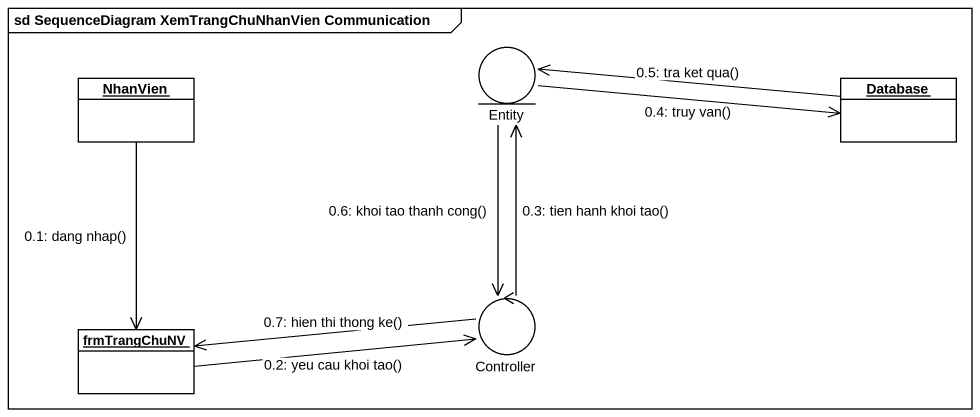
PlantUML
@startuml
mainframe sd SequenceDiagram XemTrangChuNhanVien Communication
allowmixing
hide circle
hide empty members
object NhanVien
entity "Entity" as Entity_
object "Database" as Database_
control Controller
object frmTrangChuNV
NhanVien --> frmTrangChuNV : 0.1: dang nhap()
frmTrangChuNV -right-> Controller : 0.2: yeu cau khoi tao()
Controller -up-> Entity_ : 0.3: tien hanh khoi tao()
Entity_ -right-> Database_ : 0.4: truy van()
Database_ -left-> Entity_ : 0.5: tra ket qua()
Entity_ --> Controller : 0.6: khoi tao thanh cong()
Controller -left-> frmTrangChuNV : 0.7: hien thi thong ke()
@enduml
